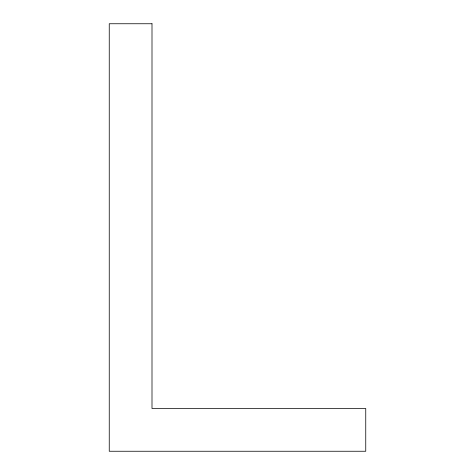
<?xml version="1.0" encoding="UTF-8"?>
<svg xmlns="http://www.w3.org/2000/svg" width="475" height="475" viewBox="0 0 475 475"><rect width="100%" height="100%" fill="white"/><g stroke="black" fill="none" stroke-linecap="round" stroke-linejoin="round"><path stroke-width="0.71" d="M152 23.75L109.25 23.75L109.25 451.25L365.75 451.25L365.75 408.5L152 408.5L152 23.75"/></g></svg>
